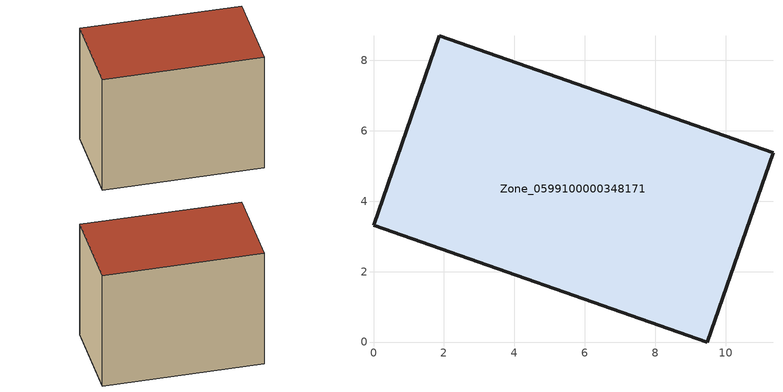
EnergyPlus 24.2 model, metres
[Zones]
Zone_0599100000348171
 floor ground (C_G): 0,3.32 1.87,8.69 11.34,5.37 9.47,0 z0
 wall outside (C_F): 1.87,8.69 0,3.32 9.47,0 11.34,5.37 1.87,8.69 z0:8.02
 roof outside (C_R): 9.47,0 11.34,5.37 1.87,8.69 0,3.32 z8.02
[BUILDING]
Pand.0599100000348171: North Axis=0; Terrain=City; Loads Convergence Tolerance Value=0.04; Temperature Convergence Tolerance Value=0.4; Solar Distribution=FullExterior; Maximum Number of Warmup Days=25; Minimum Number of Warmup Days=1
[Site:Location]
Rotterdam.The.Hague.AP_ZH_NLD Design_Conditions: Latitude=51.96; Longitude=4.45; Time Zone=1; Elevation=-4.5
[SITE:GROUNDTEMPERATURE:BUILDINGSURFACE]
18, 18, 18, 18, 18, 18, 18, 18, 18, 18, 18, 18
[MATERIAL] Thermal Absorptance=0.9; Solar Absorptance=0.7; Visible Absorptance=0.7
Name | Roughness | Thickness | Conductivity | Density | Specific Heat
G.TC.1992-2005 | MediumSmooth | 0.15 | 0.06 | 540 | 1210
F.TC.1992-2005 | Rough | 0.3 | 0.12 | 1920 | 840
R.TC.1992-2005 | MediumRough | 0.2 | 0.08 | 1500 | 1000
[CONSTRUCTION]
C_G: G.TC.1992-2005
C_F: F.TC.1992-2005
C_R: R.TC.1992-2005
[ZONE]
Zone_0599100000348171: Type=1; Multiplier=1; Ceiling Height=Autocalculate; Volume=Autocalculate; Floor Area=autocalculate; Part of Total Floor Area=Yes
[ZONEINFILTRATION:DESIGNFLOWRATE]
Infil_Zone_0599100000348171: Zone or ZoneList or Space or SpaceList=Zone_0599100000348171; Schedule=AlwaysOn; Design Flow Rate Calculation Method=Flow/Area; Flow Rate per Floor Area=0.0015; Constant Term Coefficient=1; Temperature Term Coefficient=0; Velocity Term Coefficient=0; Velocity Squared Term Coefficient=0
[HVACTEMPLATE:ZONE:IDEALLOADSAIRSYSTEM]
Zone_0599100000348171: Maximum Heating Supply Air Temperature=50; Minimum Cooling Supply Air Temperature=13; Maximum Heating Supply Air Humidity Ratio=0.0156; Minimum Cooling Supply Air Humidity Ratio=0.0077; Heating Limit=NoLimit; Cooling Limit=NoLimit; Dehumidification Control Type=ConstantSensibleHeatRatio; Cooling Sensible Heat Ratio=0.7; Dehumidification Setpoint=60; Humidification Control Type=None; Humidification Setpoint=30; Outdoor Air Method=None; Outdoor Air Flow Rate per Person=0.00944; Outdoor Air Flow Rate per Zone Floor Area=0; Outdoor Air Flow Rate per Zone=0; Demand Controlled Ventilation Type=None; Outdoor Air Economizer Type=NoEconomizer; Heat Recovery Type=None; Sensible Heat Recovery Effectiveness=0.7; Latent Heat Recovery Effectiveness=0.65
[ZONECONTROL:THERMOSTAT]
ThermostatControl_Zone_0599100000348171: Zone or ZoneList=Zone_0599100000348171; Control Type Schedule=DualSetpointControlType; Control 1=Thermostat_Zone_0599100000348171; Temperature Difference Between Cutout And Setpoint=0
[THERMOSTATSETPOINT:DUALSETPOINT]
Thermostat_Zone_0599100000348171: Heating Setpoint Temperature Schedule=HeatingSetpoint_Zone_0599100000348171; Cooling Setpoint Temperature Schedule=CoolingSetpoint_Zone_0599100000348171
[SCHEDULE:COMPACT]
HeatingSetpoint_Zone_0599100000348171: Through: 12/31, For: AllDays, Until: 24:00, 21
CoolingSetpoint_Zone_0599100000348171: Through: 12/31, For: AllDays, Until: 24:00, 24
DualSetpointControlType: Through: 12/31, For: AllDays, Until: 24:00, 4
AlwaysOn: Through: 12/31, For: AllDays, Until: 24:00, 1
